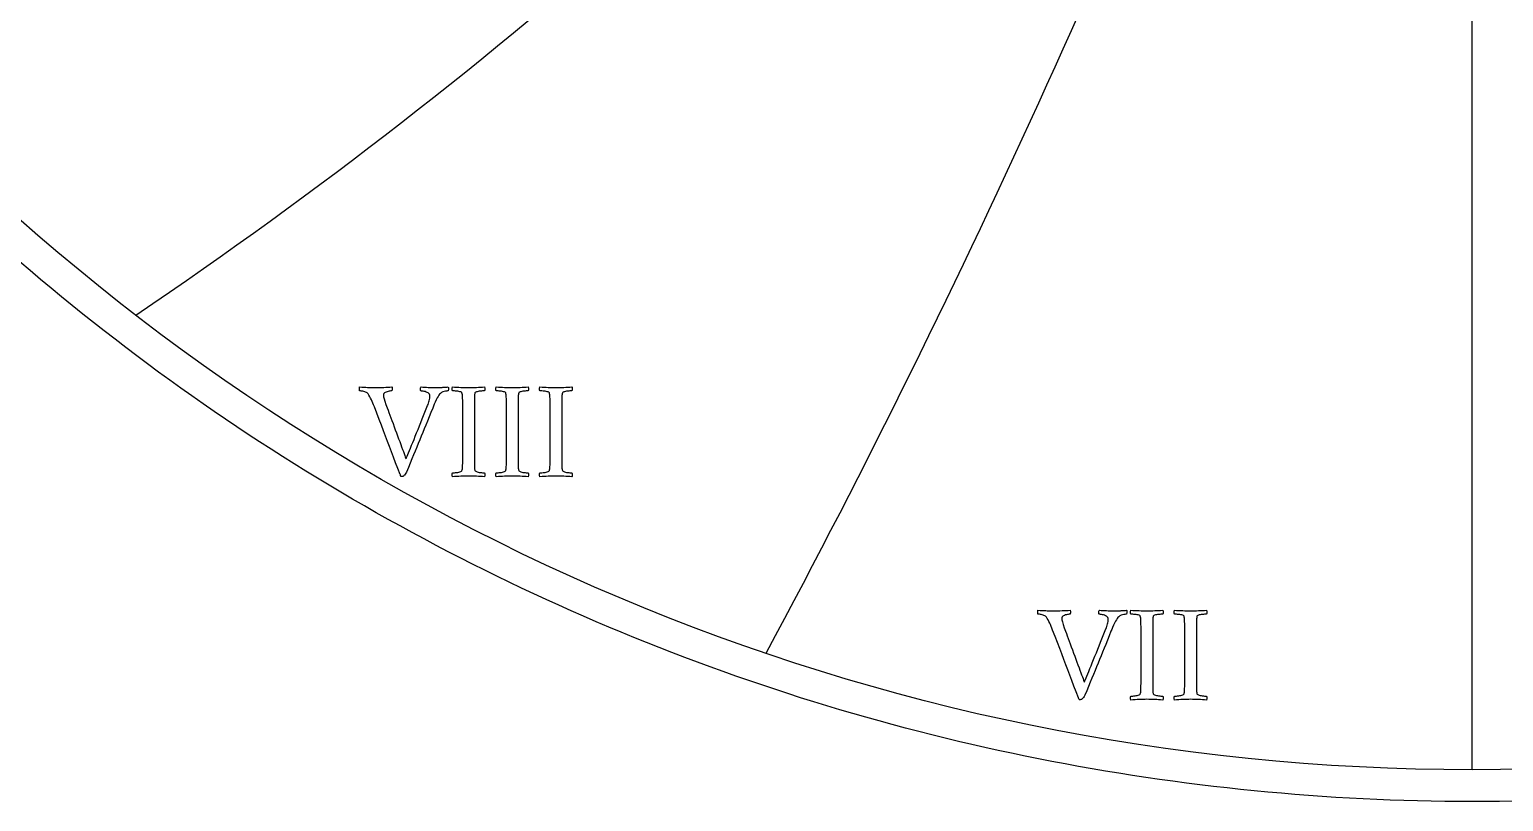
# Model space of a CAD drawing. Header units: millimetres. Extents: x -69 to 69, y -69 to 71.
# Drawn here: x -45.02 to 0.98, y -69.39 to -45.3 of the extents above; entities that cross this region are included whole.
import ezdxf

# ---------------------------------------------------------------- set-up
doc = ezdxf.new("R2010")
doc.units = ezdxf.units.MM
for name, color, linetype in [('CUT_OUTER', 1, 'Continuous'), ('ENGRAVE', 7, 'Continuous'), ('TEXT', 5, 'Continuous')]:
    doc.layers.add(name, color=color, linetype=linetype)

msp = doc.modelspace()

# ---------------------------------------------------------------- linework, layer by layer
at = {"layer": 'CUT_OUTER'}
msp.add_lwpolyline([(1.2772, -69.3782), (0.8515, -69.3848), (0.4258, -69.3887), (0, -69.39), (-0.4258, -69.3887), (-0.8515, -69.3848), (-1.2772, -69.3782), (-1.7029, -69.3691), (-2.1285, -69.3573), (-2.5541, -69.343), (-2.9795, -69.326), (-3.4048, -69.3064), (-3.83, -69.2842), (-4.255, -69.2594), (-4.6799, -69.232), (-5.1046, -69.202), (-5.5292, -69.1694), (-5.9535, -69.1341), (-6.3776, -69.0963), (-6.8014, -69.0559), (-7.225, -69.0128), (-7.6483, -68.9672), (-8.0713, -68.919), (-8.4941, -68.8682), (-8.9165, -68.8147), (-9.3386, -68.7587), (-9.7603, -68.7001), (-10.1816, -68.639), (-10.6026, -68.5752), (-11.0232, -68.5088), (-11.4433, -68.4399), (-11.863, -68.3684), (-12.2823, -68.2943), (-12.7011, -68.2177), (-13.1195, -68.1385), (-13.5373, -68.0567), (-13.9547, -67.9723), (-14.3715, -67.8854), (-14.7877, -67.796), (-15.2034, -67.704), (-15.6186, -67.6094), (-16.0331, -67.5123), (-16.4471, -67.4127), (-16.8604, -67.3105), (-17.2731, -67.2057), (-17.6851, -67.0985), (-18.0965, -66.9887), (-18.5072, -66.8764), (-18.9172, -66.7616), (-19.3265, -66.6443), (-19.735, -66.5244), (-20.1429, -66.4021), (-20.5499, -66.2772), (-20.9562, -66.1499), (-21.3617, -66.0201), (-21.7664, -65.8878), (-22.1702, -65.753), (-22.5733, -65.6157), (-22.9755, -65.476), (-23.3768, -65.3337), (-23.7772, -65.1891), (-24.1768, -65.042), (-24.5754, -64.8924), (-24.9731, -64.7404), (-25.3699, -64.5859), (-25.7657, -64.429), (-26.1605, -64.2697), (-26.5544, -64.108), (-26.9473, -63.9439), (-27.3391, -63.7773), (-27.7299, -63.6084), (-28.1197, -63.437), (-28.5084, -63.2633), (-28.896, -63.0872), (-29.2826, -62.9087), (-29.668, -62.7278), (-30.0524, -62.5446), (-30.4356, -62.359), (-30.8176, -62.1711), (-31.1985, -61.9808), (-31.5783, -61.7882), (-31.9568, -61.5933), (-32.3341, -61.3961), (-32.7102, -61.1965), (-33.0851, -60.9947), (-33.4587, -60.7905), (-33.8311, -60.5841), (-34.2022, -60.3753), (-34.572, -60.1643), (-34.9405, -59.9511), (-35.3077, -59.7356), (-35.6736, -59.5178), (-36.0381, -59.2978), (-36.4013, -59.0755), (-36.7631, -58.8511), (-37.1235, -58.6244), (-37.4825, -58.3955), (-37.8401, -58.1644), (-38.1963, -57.9311), (-38.551, -57.6957), (-38.9043, -57.458), (-39.2561, -57.2183), (-39.6065, -56.9763), (-39.9553, -56.7322), (-40.3027, -56.486), (-40.6485, -56.2376), (-40.9928, -55.9872), (-41.3356, -55.7346), (-41.6768, -55.4799), (-42.0164, -55.2231), (-42.3545, -54.9643), (-42.6909, -54.7034), (-43.0258, -54.4404), (-43.359, -54.1754), (-43.6906, -53.9083), (-44.0205, -53.6392), (-44.3488, -53.3681), (-44.6755, -53.095), (-45.0004, -52.8198), (-45.3237, -52.5427)], dxfattribs=at)
at = {"layer": 'ENGRAVE'}
for points in [[(0, -68.4), (0, 68.4)], [(0, -68.4), (0, -29.3085)]]:
    msp.add_lwpolyline(points, dxfattribs=at)
msp.add_circle((0, 0), 68.4, dxfattribs=at)
for centre, radius, start, end in [((-128.4377, 74.1535), 154.9183, 304.044576, 319.190932), ((-285.8818, 76.6018), 299.3341, 331.820157, 339.393334)]:
    msp.add_arc(centre, radius, start, end, dxfattribs=at)
at = {"layer": 'TEXT'}
for points in [[(-34.2352, -56.4701), (-34.1667, -56.4697), (-34.0993, -56.4685), (-34.033, -56.4665), (-33.9677, -56.4637), (-33.9033, -56.4606), (-33.8393, -56.4577), (-33.776, -56.4552), (-33.7131, -56.4529), (-33.7095, -56.4635), (-33.7072, -56.4782), (-33.7063, -56.497), (-33.7067, -56.5198), (-33.7084, -56.5417), (-33.7115, -56.5581), (-33.716, -56.5687), (-33.7218, -56.5737), (-33.7332, -56.5744), (-33.7503, -56.5764), (-33.7731, -56.5798), (-33.8016, -56.5845), (-33.8325, -56.591), (-33.8625, -56.5996), (-33.8918, -56.6104), (-33.9202, -56.6233), (-33.9448, -56.6394), (-33.9623, -56.6595), (-33.9728, -56.6836), (-33.9763, -56.7118), (-33.9715, -56.7555), (-33.9569, -56.8175), (-33.9327, -56.8978), (-33.8987, -56.9965), (-33.8799, -57.0479), (-33.8582, -57.1071), (-33.8335, -57.1741), (-33.8059, -57.249), (-33.7761, -57.3297), (-33.745, -57.4145), (-33.7125, -57.5034), (-33.6786, -57.5963), (-33.644, -57.6912), (-33.609, -57.7862), (-33.5738, -57.8811), (-33.5384, -57.976), (-33.5036, -58.0691), (-33.4704, -58.1583), (-33.4389, -58.2438), (-33.4089, -58.3255), (-33.3812, -58.4017), (-33.3561, -58.4706), (-33.3337, -58.5322), (-33.314, -58.5866), (-33.2977, -58.6315), (-33.2854, -58.6648), (-33.2772, -58.6865), (-33.273, -58.6966), (-33.2663, -58.6819), (-33.2547, -58.6551), (-33.2382, -58.6161), (-33.2169, -58.565), (-33.1917, -58.5039), (-33.1635, -58.435), (-33.1324, -58.3583), (-33.0983, -58.2737), (-33.0617, -58.183), (-33.0233, -58.0877), (-32.983, -57.9877), (-32.9408, -57.8832), (-32.8975, -57.7761), (-32.8539, -57.668), (-32.8101, -57.5592), (-32.766, -57.4496), (-32.7225, -57.3412), (-32.6803, -57.236), (-32.6394, -57.1341), (-32.5999, -57.0354), (-32.5853, -56.9982), (-32.5719, -56.9599), (-32.5595, -56.9205), (-32.5481, -56.88), (-32.5387, -56.8407), (-32.5319, -56.8045), (-32.5279, -56.7716), (-32.5266, -56.742), (-32.5302, -56.7096), (-32.5411, -56.6816), (-32.5593, -56.6578), (-32.5848, -56.6384), (-32.6145, -56.6225), (-32.6452, -56.6093), (-32.677, -56.5988), (-32.7099, -56.591), (-32.7408, -56.5853), (-32.7666, -56.5812), (-32.7872, -56.5788), (-32.8027, -56.578), (-32.8103, -56.5711), (-32.8156, -56.5591), (-32.8189, -56.542), (-32.82, -56.5198), (-32.8189, -56.497), (-32.8156, -56.4782), (-32.8103, -56.4635), (-32.8027, -56.4529), (-32.7453, -56.4552), (-32.6894, -56.4577), (-32.6352, -56.4606), (-32.5826, -56.4637), (-32.5301, -56.4665), (-32.4759, -56.4685), (-32.42, -56.4697), (-32.3626, -56.4701), (-32.3155, -56.47), (-32.2736, -56.4696), (-32.2368, -56.4689), (-32.2051, -56.468), (-32.1761, -56.4668), (-32.1474, -56.4653), (-32.1189, -56.4635), (-32.0908, -56.4615), (-32.0611, -56.4594), (-32.0282, -56.4572), (-31.9921, -56.455), (-31.9527, -56.4529), (-31.9492, -56.4637), (-31.9473, -56.4788), (-31.947, -56.4982), (-31.9484, -56.5219), (-31.9508, -56.5446), (-31.9538, -56.5607), (-31.9573, -56.5705), (-31.9613, -56.5737), (-31.9784, -56.575), (-32.0039, -56.5791), (-32.0378, -56.5858), (-32.08, -56.5953), (-32.1241, -56.6088), (-32.1636, -56.6276), (-32.1985, -56.6519), (-32.2288, -56.6816), (-32.2497, -56.7087), (-32.2736, -56.7468), (-32.3004, -56.796), (-32.3302, -56.8563), (-32.3606, -56.9214), (-32.389, -56.9852), (-32.4156, -57.0477), (-32.4403, -57.1087), (-32.4973, -57.2503), (-32.5519, -57.386), (-32.6041, -57.5157), (-32.6538, -57.6395), (-32.7021, -57.7592), (-32.7498, -57.8768), (-32.797, -57.9922), (-32.8437, -58.1055), (-32.8905, -58.2187), (-32.9381, -58.3341), (-32.9865, -58.4517), (-33.0357, -58.5715), (-33.0869, -58.6955), (-33.1414, -58.826), (-33.1991, -58.963), (-33.2601, -59.1065), (-33.2777, -59.1443), (-33.2962, -59.1755), (-33.3155, -59.2004), (-33.3356, -59.2187), (-33.3562, -59.2319), (-33.3771, -59.2413), (-33.3983, -59.247), (-33.4197, -59.2489), (-33.4259, -59.2471), (-33.4316, -59.2419), (-33.4367, -59.2331), (-33.4413, -59.2208), (-33.4456, -59.2078), (-33.4499, -59.1966), (-33.4542, -59.1873), (-33.4586, -59.1799), (-33.5285, -58.9953), (-33.5961, -58.8169), (-33.6612, -58.6447), (-33.7239, -58.4787), (-33.7857, -58.3151), (-33.848, -58.1502), (-33.9108, -57.984), (-33.9742, -57.8164), (-34.0398, -57.6438), (-34.1096, -57.4626), (-34.1833, -57.2727), (-34.2611, -57.0742), (-34.2847, -57.0133), (-34.308, -56.9556), (-34.3311, -56.9011), (-34.3539, -56.8498), (-34.3772, -56.8013), (-34.4019, -56.7549), (-34.4279, -56.7107), (-34.4553, -56.6686), (-34.4682, -56.6522), (-34.4855, -56.6373), (-34.5071, -56.6241), (-34.533, -56.6125), (-34.5609, -56.6025), (-34.5885, -56.5942), (-34.6159, -56.5874), (-34.643, -56.5823), (-34.6682, -56.5785), (-34.6899, -56.5759), (-34.7081, -56.5742), (-34.7228, -56.5737), (-34.7247, -56.5701), (-34.726, -56.5591), (-34.7269, -56.5409), (-34.7271, -56.5154), (-34.7269, -56.4897), (-34.726, -56.4707), (-34.7247, -56.4584), (-34.7228, -56.4529), (-34.6526, -56.4552), (-34.5885, -56.4577), (-34.5307, -56.4606), (-34.479, -56.4637), (-34.4274, -56.4665), (-34.3695, -56.4685), (-34.3055, -56.4697), (-34.2352, -56.4701)], [(-31.3184, -56.4701), (-31.2562, -56.4697), (-31.1949, -56.4685), (-31.1343, -56.4665), (-31.0746, -56.4637), (-31.0146, -56.4606), (-30.9533, -56.4577), (-30.8906, -56.4552), (-30.8265, -56.4529), (-30.8191, -56.4631), (-30.8141, -56.4766), (-30.8115, -56.4933), (-30.8114, -56.5133), (-30.8132, -56.5332), (-30.8163, -56.55), (-30.8207, -56.5634), (-30.8265, -56.5737), (-30.8421, -56.5741), (-30.8632, -56.5753), (-30.8896, -56.5773), (-30.9214, -56.5802), (-30.9554, -56.5838), (-30.9883, -56.5883), (-31.0201, -56.5935), (-31.0509, -56.5996), (-31.0778, -56.6069), (-31.0983, -56.6158), (-31.1124, -56.6263), (-31.1199, -56.6384), (-31.1257, -56.6616), (-31.1302, -56.688), (-31.1333, -56.7177), (-31.135, -56.7506), (-31.136, -56.7859), (-31.1366, -56.8229), (-31.137, -56.8614), (-31.1372, -56.9016), (-31.1372, -56.9081), (-31.1372, -56.9146), (-31.1372, -56.921), (-31.1372, -56.9275), (-31.1372, -56.934), (-31.1372, -56.9405), (-31.1372, -56.9469), (-31.1372, -56.9534), (-31.1372, -58.7527), (-31.1372, -58.7592), (-31.1372, -58.7656), (-31.1372, -58.7721), (-31.1372, -58.7786), (-31.1372, -58.785), (-31.1372, -58.7915), (-31.1372, -58.798), (-31.1372, -58.8045), (-31.137, -58.8445), (-31.1366, -58.8827), (-31.136, -58.9189), (-31.135, -58.9533), (-31.1333, -58.9853), (-31.1302, -59.0143), (-31.1257, -59.0403), (-31.1199, -59.0634), (-31.1124, -59.0739), (-31.0983, -59.0839), (-31.0778, -59.0933), (-31.0509, -59.1022), (-31.0201, -59.1101), (-30.9883, -59.1168), (-30.9554, -59.122), (-30.9214, -59.1259), (-30.8896, -59.1288), (-30.8632, -59.1308), (-30.8421, -59.132), (-30.8265, -59.1324), (-30.8207, -59.1426), (-30.8163, -59.1561), (-30.8132, -59.1728), (-30.8114, -59.1928), (-30.8115, -59.2128), (-30.8141, -59.2295), (-30.8191, -59.243), (-30.8265, -59.2532), (-30.8906, -59.249), (-30.9533, -59.2451), (-31.0146, -59.2415), (-31.0746, -59.2381), (-31.1343, -59.2353), (-31.1949, -59.2333), (-31.2562, -59.232), (-31.3184, -59.2316), (-31.3791, -59.232), (-31.4403, -59.2333), (-31.502, -59.2353), (-31.5643, -59.2381), (-31.6272, -59.2415), (-31.6906, -59.2451), (-31.7545, -59.249), (-31.8189, -59.2532), (-31.8263, -59.243), (-31.8313, -59.2295), (-31.8339, -59.2128), (-31.834, -59.1928), (-31.8323, -59.1728), (-31.8292, -59.1561), (-31.8247, -59.1426), (-31.8189, -59.1324), (-31.8033, -59.132), (-31.7822, -59.1308), (-31.7558, -59.1288), (-31.724, -59.1259), (-31.6899, -59.122), (-31.6566, -59.1168), (-31.6241, -59.1101), (-31.5924, -59.1022), (-31.5647, -59.0933), (-31.5444, -59.0839), (-31.5313, -59.0739), (-31.5255, -59.0634), (-31.5178, -59.0356), (-31.512, -59.004), (-31.5081, -58.9687), (-31.5061, -58.9296), (-31.5051, -58.8878), (-31.5045, -58.8444), (-31.5041, -58.7993), (-31.5039, -58.7527), (-31.5039, -56.9534), (-31.5041, -56.9066), (-31.5045, -56.8612), (-31.5051, -56.8171), (-31.5061, -56.7743), (-31.5081, -56.7343), (-31.512, -56.6983), (-31.5178, -56.6663), (-31.5255, -56.6384), (-31.5313, -56.6263), (-31.5444, -56.6158), (-31.5647, -56.6069), (-31.5924, -56.5996), (-31.6241, -56.5935), (-31.6566, -56.5883), (-31.6899, -56.5838), (-31.724, -56.5802), (-31.7558, -56.5773), (-31.7822, -56.5753), (-31.8033, -56.5741), (-31.8189, -56.5737), (-31.8247, -56.5634), (-31.8292, -56.55), (-31.8323, -56.5332), (-31.834, -56.5133), (-31.8339, -56.4933), (-31.8313, -56.4766), (-31.8263, -56.4631), (-31.8189, -56.4529), (-31.7545, -56.4552), (-31.6906, -56.4577), (-31.6272, -56.4606), (-31.5643, -56.4637), (-31.502, -56.4665), (-31.4403, -56.4685), (-31.3791, -56.4697), (-31.3184, -56.4701)], [(-29.9549, -56.4701), (-29.8927, -56.4697), (-29.8314, -56.4685), (-29.7709, -56.4665), (-29.7111, -56.4637), (-29.6511, -56.4606), (-29.5898, -56.4577), (-29.5271, -56.4552), (-29.463, -56.4529), (-29.4556, -56.4631), (-29.4506, -56.4766), (-29.448, -56.4933), (-29.4479, -56.5133), (-29.4497, -56.5332), (-29.4528, -56.55), (-29.4572, -56.5634), (-29.463, -56.5737), (-29.4787, -56.5741), (-29.4997, -56.5753), (-29.5261, -56.5773), (-29.5579, -56.5802), (-29.5919, -56.5838), (-29.6248, -56.5883), (-29.6566, -56.5935), (-29.6874, -56.5996), (-29.7144, -56.6069), (-29.7349, -56.6158), (-29.7489, -56.6263), (-29.7564, -56.6384), (-29.7622, -56.6616), (-29.7667, -56.688), (-29.7698, -56.7177), (-29.7715, -56.7506), (-29.7725, -56.7859), (-29.7731, -56.8229), (-29.7736, -56.8614), (-29.7737, -56.9016), (-29.7737, -56.9081), (-29.7737, -56.9146), (-29.7737, -56.921), (-29.7737, -56.9275), (-29.7737, -56.934), (-29.7737, -56.9405), (-29.7737, -56.9469), (-29.7737, -56.9534), (-29.7737, -58.7527), (-29.7737, -58.7592), (-29.7737, -58.7656), (-29.7737, -58.7721), (-29.7737, -58.7786), (-29.7737, -58.785), (-29.7737, -58.7915), (-29.7737, -58.798), (-29.7737, -58.8045), (-29.7736, -58.8445), (-29.7731, -58.8827), (-29.7725, -58.9189), (-29.7715, -58.9533), (-29.7698, -58.9853), (-29.7667, -59.0143), (-29.7622, -59.0403), (-29.7564, -59.0634), (-29.7489, -59.0739), (-29.7349, -59.0839), (-29.7144, -59.0933), (-29.6874, -59.1022), (-29.6566, -59.1101), (-29.6248, -59.1168), (-29.5919, -59.122), (-29.5579, -59.1259), (-29.5261, -59.1288), (-29.4997, -59.1308), (-29.4787, -59.132), (-29.463, -59.1324), (-29.4572, -59.1426), (-29.4528, -59.1561), (-29.4497, -59.1728), (-29.4479, -59.1928), (-29.448, -59.2128), (-29.4506, -59.2295), (-29.4556, -59.243), (-29.463, -59.2532), (-29.5271, -59.249), (-29.5898, -59.2451), (-29.6511, -59.2415), (-29.7111, -59.2381), (-29.7709, -59.2353), (-29.8314, -59.2333), (-29.8927, -59.232), (-29.9549, -59.2316), (-30.0156, -59.232), (-30.0768, -59.2333), (-30.1386, -59.2353), (-30.2009, -59.2381), (-30.2637, -59.2415), (-30.3271, -59.2451), (-30.391, -59.249), (-30.4554, -59.2532), (-30.4628, -59.243), (-30.4678, -59.2295), (-30.4704, -59.2128), (-30.4705, -59.1928), (-30.4688, -59.1728), (-30.4657, -59.1561), (-30.4612, -59.1426), (-30.4554, -59.1324), (-30.4398, -59.132), (-30.4188, -59.1308), (-30.3923, -59.1288), (-30.3605, -59.1259), (-30.3264, -59.122), (-30.2931, -59.1168), (-30.2606, -59.1101), (-30.2289, -59.1022), (-30.2013, -59.0933), (-30.1809, -59.0839), (-30.1678, -59.0739), (-30.162, -59.0634), (-30.1543, -59.0356), (-30.1485, -59.004), (-30.1446, -58.9687), (-30.1426, -58.9296), (-30.1417, -58.8878), (-30.141, -58.8444), (-30.1406, -58.7993), (-30.1404, -58.7527), (-30.1404, -56.9534), (-30.1406, -56.9066), (-30.141, -56.8612), (-30.1417, -56.8171), (-30.1426, -56.7743), (-30.1446, -56.7343), (-30.1485, -56.6983), (-30.1543, -56.6663), (-30.162, -56.6384), (-30.1678, -56.6263), (-30.1809, -56.6158), (-30.2013, -56.6069), (-30.2289, -56.5996), (-30.2606, -56.5935), (-30.2931, -56.5883), (-30.3264, -56.5838), (-30.3605, -56.5802), (-30.3923, -56.5773), (-30.4188, -56.5753), (-30.4398, -56.5741), (-30.4554, -56.5737), (-30.4612, -56.5634), (-30.4657, -56.55), (-30.4688, -56.5332), (-30.4705, -56.5133), (-30.4704, -56.4933), (-30.4678, -56.4766), (-30.4628, -56.4631), (-30.4554, -56.4529), (-30.391, -56.4552), (-30.3271, -56.4577), (-30.2637, -56.4606), (-30.2009, -56.4637), (-30.1386, -56.4665), (-30.0768, -56.4685), (-30.0156, -56.4697), (-29.9549, -56.4701)], [(-28.5914, -56.4701), (-28.5293, -56.4697), (-28.4679, -56.4685), (-28.4074, -56.4665), (-28.3476, -56.4637), (-28.2876, -56.4606), (-28.2263, -56.4577), (-28.1636, -56.4552), (-28.0995, -56.4529), (-28.0921, -56.4631), (-28.0871, -56.4766), (-28.0846, -56.4933), (-28.0844, -56.5133), (-28.0862, -56.5332), (-28.0893, -56.55), (-28.0937, -56.5634), (-28.0995, -56.5737), (-28.1152, -56.5741), (-28.1362, -56.5753), (-28.1626, -56.5773), (-28.1945, -56.5802), (-28.2284, -56.5838), (-28.2613, -56.5883), (-28.2932, -56.5935), (-28.3239, -56.5996), (-28.3509, -56.6069), (-28.3714, -56.6158), (-28.3854, -56.6263), (-28.3929, -56.6384), (-28.3987, -56.6616), (-28.4032, -56.688), (-28.4063, -56.7177), (-28.408, -56.7506), (-28.409, -56.7859), (-28.4097, -56.8229), (-28.4101, -56.8614), (-28.4102, -56.9016), (-28.4102, -56.9081), (-28.4102, -56.9146), (-28.4102, -56.921), (-28.4102, -56.9275), (-28.4102, -56.934), (-28.4102, -56.9405), (-28.4102, -56.9469), (-28.4102, -56.9534), (-28.4102, -58.7527), (-28.4102, -58.7592), (-28.4102, -58.7656), (-28.4102, -58.7721), (-28.4102, -58.7786), (-28.4102, -58.785), (-28.4102, -58.7915), (-28.4102, -58.798), (-28.4102, -58.8045), (-28.4101, -58.8445), (-28.4097, -58.8827), (-28.409, -58.9189), (-28.408, -58.9533), (-28.4063, -58.9853), (-28.4032, -59.0143), (-28.3987, -59.0403), (-28.3929, -59.0634), (-28.3854, -59.0739), (-28.3714, -59.0839), (-28.3509, -59.0933), (-28.3239, -59.1022), (-28.2932, -59.1101), (-28.2613, -59.1168), (-28.2284, -59.122), (-28.1945, -59.1259), (-28.1626, -59.1288), (-28.1362, -59.1308), (-28.1152, -59.132), (-28.0995, -59.1324), (-28.0937, -59.1426), (-28.0893, -59.1561), (-28.0862, -59.1728), (-28.0844, -59.1928), (-28.0846, -59.2128), (-28.0871, -59.2295), (-28.0921, -59.243), (-28.0995, -59.2532), (-28.1636, -59.249), (-28.2263, -59.2451), (-28.2876, -59.2415), (-28.3476, -59.2381), (-28.4074, -59.2353), (-28.4679, -59.2333), (-28.5293, -59.232), (-28.5914, -59.2316), (-28.6521, -59.232), (-28.7133, -59.2333), (-28.7751, -59.2353), (-28.8374, -59.2381), (-28.9002, -59.2415), (-28.9636, -59.2451), (-29.0275, -59.249), (-29.0919, -59.2532), (-29.0994, -59.243), (-29.1043, -59.2295), (-29.1069, -59.2128), (-29.107, -59.1928), (-29.1053, -59.1728), (-29.1022, -59.1561), (-29.0977, -59.1426), (-29.0919, -59.1324), (-29.0763, -59.132), (-29.0553, -59.1308), (-29.0288, -59.1288), (-28.997, -59.1259), (-28.9629, -59.122), (-28.9296, -59.1168), (-28.8971, -59.1101), (-28.8654, -59.1022), (-28.8378, -59.0933), (-28.8174, -59.0839), (-28.8043, -59.0739), (-28.7985, -59.0634), (-28.7908, -59.0356), (-28.785, -59.004), (-28.7811, -58.9687), (-28.7791, -58.9296), (-28.7782, -58.8878), (-28.7775, -58.8444), (-28.7771, -58.7993), (-28.777, -58.7527), (-28.777, -56.9534), (-28.7771, -56.9066), (-28.7775, -56.8612), (-28.7782, -56.8171), (-28.7791, -56.7743), (-28.7811, -56.7343), (-28.785, -56.6983), (-28.7908, -56.6663), (-28.7985, -56.6384), (-28.8043, -56.6263), (-28.8174, -56.6158), (-28.8378, -56.6069), (-28.8654, -56.5996), (-28.8971, -56.5935), (-28.9296, -56.5883), (-28.9629, -56.5838), (-28.997, -56.5802), (-29.0288, -56.5773), (-29.0553, -56.5753), (-29.0763, -56.5741), (-29.0919, -56.5737), (-29.0977, -56.5634), (-29.1022, -56.55), (-29.1053, -56.5332), (-29.107, -56.5133), (-29.1069, -56.4933), (-29.1043, -56.4766), (-29.0994, -56.4631), (-29.0919, -56.4529), (-29.0275, -56.4552), (-28.9636, -56.4577), (-28.9002, -56.4606), (-28.8374, -56.4637), (-28.7751, -56.4665), (-28.7133, -56.4685), (-28.6521, -56.4697), (-28.5914, -56.4701)], [(-13.066, -63.4393), (-12.9975, -63.4389), (-12.9301, -63.4377), (-12.8638, -63.4356), (-12.7985, -63.4328), (-12.7341, -63.4297), (-12.6702, -63.4269), (-12.6068, -63.4243), (-12.5439, -63.422), (-12.5403, -63.4327), (-12.538, -63.4474), (-12.5371, -63.4661), (-12.5375, -63.4889), (-12.5392, -63.5109), (-12.5423, -63.5272), (-12.5468, -63.5378), (-12.5526, -63.5428), (-12.564, -63.5435), (-12.5812, -63.5455), (-12.604, -63.5489), (-12.6324, -63.5536), (-12.6633, -63.5601), (-12.6933, -63.5687), (-12.7226, -63.5795), (-12.7511, -63.5925), (-12.7756, -63.6085), (-12.7931, -63.6286), (-12.8036, -63.6527), (-12.8072, -63.6809), (-12.8023, -63.7246), (-12.7877, -63.7866), (-12.7635, -63.867), (-12.7295, -63.9657), (-12.7107, -64.0171), (-12.689, -64.0763), (-12.6644, -64.1433), (-12.6367, -64.2181), (-12.6069, -64.2989), (-12.5758, -64.3837), (-12.5433, -64.4725), (-12.5094, -64.5655), (-12.4748, -64.6604), (-12.4399, -64.7553), (-12.4047, -64.8502), (-12.3692, -64.9452), (-12.3344, -65.0382), (-12.3012, -65.1275), (-12.2697, -65.2129), (-12.2398, -65.2947), (-12.212, -65.3708), (-12.1869, -65.4397), (-12.1645, -65.5014), (-12.1448, -65.5557), (-12.1285, -65.6006), (-12.1162, -65.6339), (-12.108, -65.6556), (-12.1038, -65.6657), (-12.0971, -65.651), (-12.0855, -65.6242), (-12.069, -65.5852), (-12.0477, -65.5341), (-12.0225, -65.4731), (-11.9943, -65.4042), (-11.9632, -65.3274), (-11.9291, -65.2429), (-11.8925, -65.1521), (-11.8541, -65.0568), (-11.8138, -64.9569), (-11.7716, -64.8524), (-11.7283, -64.7452), (-11.6848, -64.6372), (-11.6409, -64.5284), (-11.5968, -64.4187), (-11.5533, -64.3103), (-11.5111, -64.2052), (-11.4702, -64.1032), (-11.4307, -64.0045), (-11.4162, -63.9673), (-11.4027, -63.929), (-11.3903, -63.8896), (-11.3789, -63.8492), (-11.3695, -63.8098), (-11.3628, -63.7737), (-11.3587, -63.7408), (-11.3574, -63.7111), (-11.361, -63.6788), (-11.3719, -63.6507), (-11.3901, -63.627), (-11.4156, -63.6076), (-11.4453, -63.5916), (-11.476, -63.5784), (-11.5078, -63.5679), (-11.5407, -63.5601), (-11.5716, -63.5544), (-11.5974, -63.5504), (-11.618, -63.548), (-11.6335, -63.5472), (-11.6411, -63.5403), (-11.6465, -63.5283), (-11.6497, -63.5111), (-11.6508, -63.4889), (-11.6497, -63.4661), (-11.6465, -63.4474), (-11.6411, -63.4327), (-11.6335, -63.422), (-11.5761, -63.4243), (-11.5203, -63.4269), (-11.466, -63.4297), (-11.4135, -63.4328), (-11.3609, -63.4356), (-11.3067, -63.4377), (-11.2508, -63.4389), (-11.1934, -63.4393), (-11.1463, -63.4391), (-11.1044, -63.4387), (-11.0676, -63.4381), (-11.0359, -63.4371), (-11.0069, -63.4359), (-10.9782, -63.4344), (-10.9497, -63.4327), (-10.9216, -63.4307), (-10.8919, -63.4285), (-10.859, -63.4263), (-10.8229, -63.4242), (-10.7835, -63.422), (-10.78, -63.4328), (-10.7781, -63.4479), (-10.7778, -63.4673), (-10.7792, -63.4911), (-10.7816, -63.5137), (-10.7846, -63.5299), (-10.7881, -63.5396), (-10.7921, -63.5428), (-10.8092, -63.5442), (-10.8347, -63.5482), (-10.8686, -63.555), (-10.9108, -63.5644), (-10.9549, -63.5779), (-10.9944, -63.5968), (-11.0293, -63.621), (-11.0596, -63.6507), (-11.0805, -63.6778), (-11.1044, -63.716), (-11.1312, -63.7652), (-11.161, -63.8255), (-11.1914, -63.8906), (-11.2198, -63.9544), (-11.2464, -64.0168), (-11.2711, -64.0779), (-11.3281, -64.2195), (-11.3827, -64.3551), (-11.4349, -64.4848), (-11.4847, -64.6086), (-11.5329, -64.7283), (-11.5807, -64.8459), (-11.6279, -64.9613), (-11.6745, -65.0746), (-11.7213, -65.1879), (-11.7689, -65.3033), (-11.8173, -65.4209), (-11.8665, -65.5406), (-11.9178, -65.6647), (-11.9722, -65.7952), (-12.0299, -65.9322), (-12.0909, -66.0756), (-12.1086, -66.1134), (-12.127, -66.1447), (-12.1463, -66.1695), (-12.1664, -66.1878), (-12.187, -66.201), (-12.2079, -66.2105), (-12.2291, -66.2161), (-12.2505, -66.218), (-12.2567, -66.2163), (-12.2624, -66.211), (-12.2675, -66.2023), (-12.2721, -66.19), (-12.2764, -66.1769), (-12.2807, -66.1657), (-12.2851, -66.1564), (-12.2894, -66.149), (-12.3594, -65.9644), (-12.4269, -65.786), (-12.492, -65.6138), (-12.5547, -65.4478), (-12.6165, -65.2843), (-12.6788, -65.1194), (-12.7416, -64.9531), (-12.805, -64.7855), (-12.8707, -64.6129), (-12.9404, -64.4317), (-13.0141, -64.2418), (-13.0919, -64.0434), (-13.1155, -63.9824), (-13.1389, -63.9247), (-13.1619, -63.8702), (-13.1847, -63.819), (-13.208, -63.7704), (-13.2327, -63.7241), (-13.2587, -63.6798), (-13.2861, -63.6378), (-13.299, -63.6213), (-13.3163, -63.6065), (-13.3379, -63.5933), (-13.3638, -63.5817), (-13.3917, -63.5717), (-13.4193, -63.5633), (-13.4467, -63.5566), (-13.4738, -63.5515), (-13.499, -63.5477), (-13.5207, -63.545), (-13.5389, -63.5434), (-13.5536, -63.5428), (-13.5555, -63.5392), (-13.5569, -63.5283), (-13.5577, -63.5101), (-13.5579, -63.4846), (-13.5577, -63.4588), (-13.5569, -63.4398), (-13.5555, -63.4275), (-13.5536, -63.422), (-13.4834, -63.4243), (-13.4193, -63.4269), (-13.3615, -63.4297), (-13.3098, -63.4328), (-13.2582, -63.4356), (-13.2003, -63.4377), (-13.1363, -63.4389), (-13.066, -63.4393)], [(-10.1492, -63.4393), (-10.0871, -63.4389), (-10.0257, -63.4377), (-9.9652, -63.4356), (-9.9054, -63.4328), (-9.8454, -63.4297), (-9.7841, -63.4269), (-9.7214, -63.4243), (-9.6573, -63.422), (-9.6499, -63.4323), (-9.6449, -63.4458), (-9.6424, -63.4625), (-9.6422, -63.4824), (-9.644, -63.5024), (-9.6471, -63.5191), (-9.6515, -63.5326), (-9.6573, -63.5428), (-9.673, -63.5432), (-9.694, -63.5445), (-9.7204, -63.5465), (-9.7522, -63.5493), (-9.7862, -63.5529), (-9.8191, -63.5574), (-9.8509, -63.5627), (-9.8817, -63.5687), (-9.9087, -63.576), (-9.9292, -63.5849), (-9.9432, -63.5954), (-9.9507, -63.6076), (-9.9565, -63.6308), (-9.961, -63.6572), (-9.9641, -63.6868), (-9.9658, -63.7197), (-9.9668, -63.7551), (-9.9674, -63.792), (-9.9679, -63.8306), (-9.968, -63.8708), (-9.968, -63.8772), (-9.968, -63.8837), (-9.968, -63.8902), (-9.968, -63.8967), (-9.968, -63.9031), (-9.968, -63.9096), (-9.968, -63.9161), (-9.968, -63.9225), (-9.968, -65.7218), (-9.968, -65.7283), (-9.968, -65.7348), (-9.968, -65.7412), (-9.968, -65.7477), (-9.968, -65.7542), (-9.968, -65.7607), (-9.968, -65.7671), (-9.968, -65.7736), (-9.9679, -65.8137), (-9.9674, -65.8518), (-9.9668, -65.8881), (-9.9658, -65.9225), (-9.9641, -65.9544), (-9.961, -65.9834), (-9.9565, -66.0094), (-9.9507, -66.0325), (-9.9432, -66.043), (-9.9292, -66.053), (-9.9087, -66.0624), (-9.8817, -66.0713), (-9.8509, -66.0793), (-9.8191, -66.0859), (-9.7862, -66.0912), (-9.7522, -66.0951), (-9.7204, -66.0979), (-9.694, -66.0999), (-9.673, -66.1011), (-9.6573, -66.1015), (-9.6515, -66.1118), (-9.6471, -66.1253), (-9.644, -66.142), (-9.6422, -66.1619), (-9.6424, -66.1819), (-9.6449, -66.1986), (-9.6499, -66.2121), (-9.6573, -66.2224), (-9.7214, -66.2182), (-9.7841, -66.2143), (-9.8454, -66.2106), (-9.9054, -66.2072), (-9.9652, -66.2044), (-10.0257, -66.2024), (-10.0871, -66.2012), (-10.1492, -66.2008), (-10.2099, -66.2012), (-10.2711, -66.2024), (-10.3329, -66.2044), (-10.3952, -66.2072), (-10.458, -66.2106), (-10.5214, -66.2143), (-10.5853, -66.2182), (-10.6497, -66.2224), (-10.6571, -66.2121), (-10.6621, -66.1986), (-10.6647, -66.1819), (-10.6648, -66.1619), (-10.6631, -66.142), (-10.66, -66.1253), (-10.6555, -66.1118), (-10.6497, -66.1015), (-10.6341, -66.1011), (-10.6131, -66.0999), (-10.5866, -66.0979), (-10.5548, -66.0951), (-10.5207, -66.0912), (-10.4874, -66.0859), (-10.4549, -66.0793), (-10.4232, -66.0713), (-10.3956, -66.0624), (-10.3752, -66.053), (-10.3621, -66.043), (-10.3563, -66.0325), (-10.3486, -66.0047), (-10.3428, -65.9732), (-10.3389, -65.9378), (-10.3369, -65.8987), (-10.336, -65.8569), (-10.3353, -65.8135), (-10.3349, -65.7685), (-10.3347, -65.7218), (-10.3347, -63.9225), (-10.3349, -63.8758), (-10.3353, -63.8303), (-10.336, -63.7862), (-10.3369, -63.7435), (-10.3389, -63.7034), (-10.3428, -63.6674), (-10.3486, -63.6355), (-10.3563, -63.6076), (-10.3621, -63.5954), (-10.3752, -63.5849), (-10.3956, -63.576), (-10.4232, -63.5687), (-10.4549, -63.5627), (-10.4874, -63.5574), (-10.5207, -63.5529), (-10.5548, -63.5493), (-10.5866, -63.5465), (-10.6131, -63.5445), (-10.6341, -63.5432), (-10.6497, -63.5428), (-10.6555, -63.5326), (-10.66, -63.5191), (-10.6631, -63.5024), (-10.6648, -63.4824), (-10.6647, -63.4625), (-10.6621, -63.4458), (-10.6571, -63.4323), (-10.6497, -63.422), (-10.5853, -63.4243), (-10.5214, -63.4269), (-10.458, -63.4297), (-10.3952, -63.4328), (-10.3329, -63.4356), (-10.2711, -63.4377), (-10.2099, -63.4389), (-10.1492, -63.4393)], [(-8.7857, -63.4393), (-8.7236, -63.4389), (-8.6622, -63.4377), (-8.6017, -63.4356), (-8.5419, -63.4328), (-8.4819, -63.4297), (-8.4206, -63.4269), (-8.3579, -63.4243), (-8.2938, -63.422), (-8.2864, -63.4323), (-8.2814, -63.4458), (-8.2789, -63.4625), (-8.2787, -63.4824), (-8.2805, -63.5024), (-8.2836, -63.5191), (-8.288, -63.5326), (-8.2938, -63.5428), (-8.3095, -63.5432), (-8.3305, -63.5445), (-8.3569, -63.5465), (-8.3888, -63.5493), (-8.4227, -63.5529), (-8.4556, -63.5574), (-8.4875, -63.5627), (-8.5182, -63.5687), (-8.5452, -63.576), (-8.5657, -63.5849), (-8.5797, -63.5954), (-8.5872, -63.6076), (-8.593, -63.6308), (-8.5975, -63.6572), (-8.6006, -63.6868), (-8.6023, -63.7197), (-8.6033, -63.7551), (-8.604, -63.792), (-8.6044, -63.8306), (-8.6045, -63.8708), (-8.6045, -63.8772), (-8.6045, -63.8837), (-8.6045, -63.8902), (-8.6045, -63.8967), (-8.6045, -63.9031), (-8.6045, -63.9096), (-8.6045, -63.9161), (-8.6045, -63.9225), (-8.6045, -65.7218), (-8.6045, -65.7283), (-8.6045, -65.7348), (-8.6045, -65.7412), (-8.6045, -65.7477), (-8.6045, -65.7542), (-8.6045, -65.7607), (-8.6045, -65.7671), (-8.6045, -65.7736), (-8.6044, -65.8137), (-8.604, -65.8518), (-8.6033, -65.8881), (-8.6023, -65.9225), (-8.6006, -65.9544), (-8.5975, -65.9834), (-8.593, -66.0094), (-8.5872, -66.0325), (-8.5797, -66.043), (-8.5657, -66.053), (-8.5452, -66.0624), (-8.5182, -66.0713), (-8.4875, -66.0793), (-8.4556, -66.0859), (-8.4227, -66.0912), (-8.3888, -66.0951), (-8.3569, -66.0979), (-8.3305, -66.0999), (-8.3095, -66.1011), (-8.2938, -66.1015), (-8.288, -66.1118), (-8.2836, -66.1253), (-8.2805, -66.142), (-8.2787, -66.1619), (-8.2789, -66.1819), (-8.2814, -66.1986), (-8.2864, -66.2121), (-8.2938, -66.2224), (-8.3579, -66.2182), (-8.4206, -66.2143), (-8.4819, -66.2106), (-8.5419, -66.2072), (-8.6017, -66.2044), (-8.6622, -66.2024), (-8.7236, -66.2012), (-8.7857, -66.2008), (-8.8464, -66.2012), (-8.9076, -66.2024), (-8.9694, -66.2044), (-9.0317, -66.2072), (-9.0945, -66.2106), (-9.1579, -66.2143), (-9.2218, -66.2182), (-9.2862, -66.2224), (-9.2937, -66.2121), (-9.2986, -66.1986), (-9.3012, -66.1819), (-9.3013, -66.1619), (-9.2996, -66.142), (-9.2965, -66.1253), (-9.292, -66.1118), (-9.2862, -66.1015), (-9.2706, -66.1011), (-9.2496, -66.0999), (-9.2231, -66.0979), (-9.1913, -66.0951), (-9.1572, -66.0912), (-9.1239, -66.0859), (-9.0914, -66.0793), (-9.0597, -66.0713), (-9.0321, -66.0624), (-9.0117, -66.053), (-8.9986, -66.043), (-8.9928, -66.0325), (-8.9851, -66.0047), (-8.9794, -65.9732), (-8.9754, -65.9378), (-8.9734, -65.8987), (-8.9725, -65.8569), (-8.9718, -65.8135), (-8.9714, -65.7685), (-8.9713, -65.7218), (-8.9713, -63.9225), (-8.9714, -63.8758), (-8.9718, -63.8303), (-8.9725, -63.7862), (-8.9734, -63.7435), (-8.9754, -63.7034), (-8.9794, -63.6674), (-8.9851, -63.6355), (-8.9928, -63.6076), (-8.9986, -63.5954), (-9.0117, -63.5849), (-9.0321, -63.576), (-9.0597, -63.5687), (-9.0914, -63.5627), (-9.1239, -63.5574), (-9.1572, -63.5529), (-9.1913, -63.5493), (-9.2231, -63.5465), (-9.2496, -63.5445), (-9.2706, -63.5432), (-9.2862, -63.5428), (-9.292, -63.5326), (-9.2965, -63.5191), (-9.2996, -63.5024), (-9.3013, -63.4824), (-9.3012, -63.4625), (-9.2986, -63.4458), (-9.2937, -63.4323), (-9.2862, -63.422), (-9.2218, -63.4243), (-9.1579, -63.4269), (-9.0945, -63.4297), (-9.0317, -63.4328), (-8.9694, -63.4356), (-8.9076, -63.4377), (-8.8464, -63.4389), (-8.7857, -63.4393)]]:
    msp.add_lwpolyline(points, close=True, dxfattribs=at)

doc.saveas('drawing.dxf')
